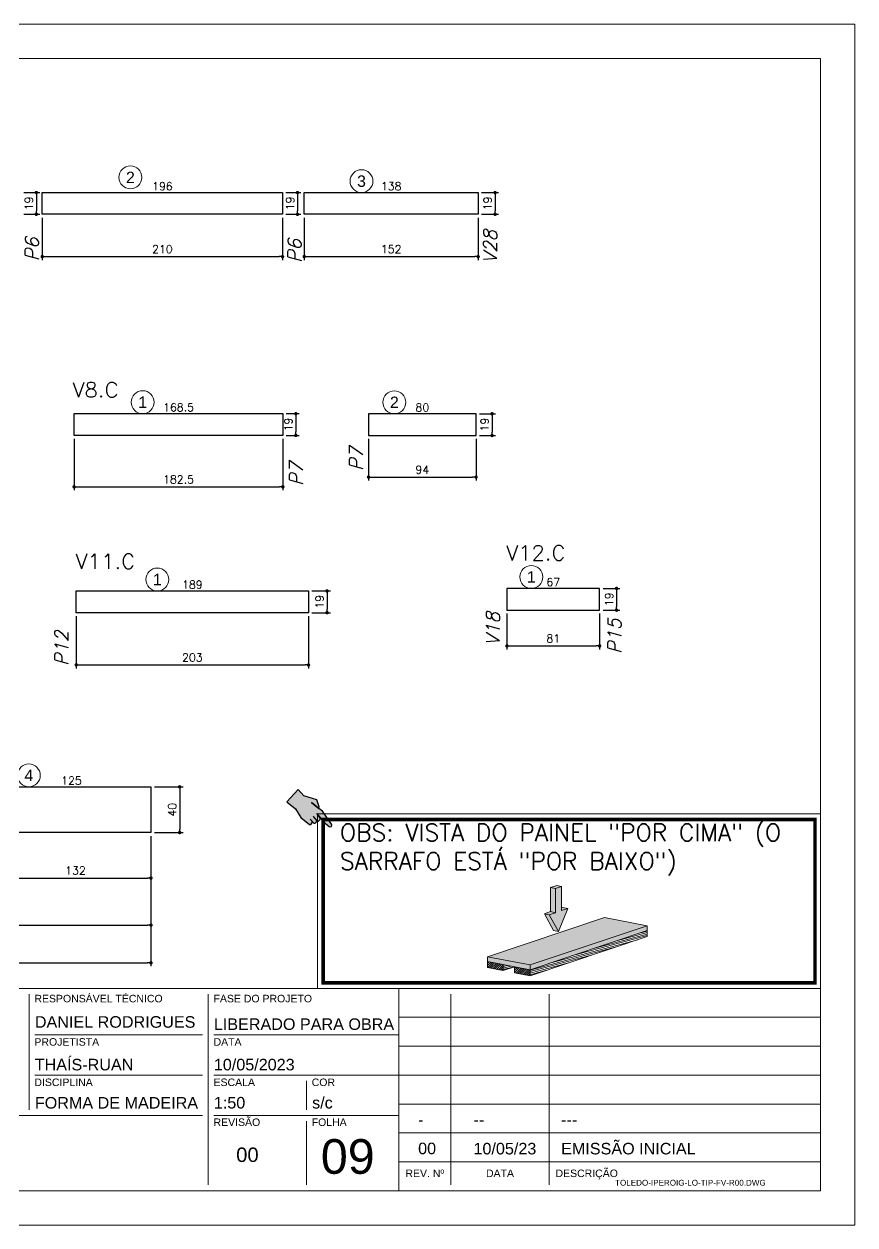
# Model space of a CAD drawing. Extents: x -20676 to 4767, y -817 to 13976.
# Drawn here: x -18333 to -17606, y 6382 to 7432 of the extents above; entities that cross this region are included whole.
import ezdxf
from ezdxf.enums import TextEntityAlignment as Align
from ezdxf.lldxf.tags import DXFTag

# ---------------------------------------------------------------- set-up
doc = ezdxf.new("R2010")
doc.units = 0
doc.header["$PDMODE"] = 2
doc.header["$PDSIZE"] = 10
doc.linetypes.add('CABLIN', pattern=[0.35, 0.25, -0.1])
doc.layers.get('0').update_dxf_attribs({"lineweight": 13})
doc.layers.get('Defpoints').update_dxf_attribs({"lineweight": 13})
for name, color, linetype, lineweight in [('contorno de painel', 7, 'Continuous', 13), ('cotas', 4, 'Continuous', 13), ('FOLHA MB', 7, 'Continuous', 13), ('HACHURACONCRETO', 7, 'Continuous', 13), ('Romaneio', 1, 'Continuous', 13), ('texto de viga', 7, 'Continuous', 13)]:
    doc.layers.add(name, color=color, linetype=linetype, lineweight=lineweight)
for name, color, linetype in [('Cota Sarrafo', 180, 'Continuous'), ('Painéis', 200, 'Continuous'), ('REGUA-80', 111, 'Continuous'), ('TEXTO_GERAL', 7, 'Continuous'), ('va165-sec', 5, 'DASHED')]:
    doc.layers.add(name, color=color, linetype=linetype)
doc.styles.add('ARIAL', font='arial.ttf', dxfattribs={"oblique": 15, "height": 25})
doc.styles.add('MB_C01', font='arial.ttf', dxfattribs={"height": 1.3})
doc.styles.add('MB_C02', font='arial.ttf', dxfattribs={"height": 2})
doc.styles.add('MB_C03', font='arial.ttf', dxfattribs={"height": 2.5})
doc.styles.add('MB_C04', font='arial.ttf', dxfattribs={"height": 6})
doc.styles.add('REGUA-120', font='ROMANS.shx', dxfattribs={"height": 15})
doc.styles.add('ROMANS', font='romans.shx')
tags = doc.linetypes.add('DASHED', pattern=[0.75, 0.5, -0.25]).pattern_tags.tags
tags[6:7] = [DXFTag(74, 4), DXFTag(75, 0), DXFTag(340, '0'), DXFTag(46, 1.0), DXFTag(50, 0.0), DXFTag(44, 0.0), DXFTag(45, 0.0)]
tags[4:5] = [DXFTag(74, 4), DXFTag(75, 0), DXFTag(340, '0'), DXFTag(46, 1.0), DXFTag(50, 0.0), DXFTag(44, 0.0), DXFTag(45, 0.0)]
doc.dimstyles.new('PAINEL', dxfattribs={"dimtxt": 7, "dimasz": 3, "dimexe": 3, "dimexo": 3, "dimgap": 3, "dimtad": 1, "dimdec": 1, "dimzin": 12, "dimdsep": 46, "dimtxsty": 'ROMANS', "dimblk": 'DOT', "dimcen": 0, "dimclrd": 4, "dimclre": 4, "dimclrt": 240, "dimadec": 1, "dimazin": 3, "dimtfac": 1, "dimtdec": 1, "dimtmove": 0, "dimatfit": 3, "dimfxl": 0, "dimtolj": 1, "dimtzin": 12, "dimarcsym": 0})
doc.dimstyles.new('projeto2', dxfattribs={"dimtxt": 7, "dimasz": 5, "dimexe": 1.25, "dimexo": 2.5, "dimgap": 2, "dimtad": 1, "dimdec": 1, "dimdsep": 46, "dimtxsty": 'ROMANS', "dimblk": 'OBLIQUE', "dimcen": 10, "dimdle": 1, "dimse1": 1, "dimse2": 1, "dimsd1": 1, "dimsd2": 1, "dimclrd": 256, "dimclre": 256, "dimclrt": 3, "dimadec": 0, "dimazin": 0, "dimtfac": 1, "dimtdec": 1, "dimtmove": 0, "dimatfit": 3, "dimldrblk": 'OBLIQUE', "dimfxl": 0, "dimlwd": -1, "dimlwe": -1, "dimarcsym": 0})

# ---------------------------------------------------------------- blocks, each defined once
blk = doc.blocks.new('A$Ceb89ac90')
at = {"color": 1}
for p, q in [((1086.3, 356.7), (70, 356.7)), ((763, 351.7), (763, 250.7)), ((919.6, 351.7), (919.6, 185)), ((1086.3, 356.7), (1086.3, 179.9)), ((1455, 356.7), (1086.3, 356.7)), ((1131.8, 185), (1131.8, 351.7)), ((1217.6, 351.7), (1217.6, 185)), ((1455, 331.5), (1086.3, 331.5)), ((914.6, 316.3), (768.1, 316.3)), ((1086.3, 316.3), (924.7, 316.3)), ((1455, 306.2), (1086.3, 306.2)), ((914.6, 281), (768.1, 281)), ((1086.3, 281), (924.7, 281)), ((1005.5, 275.9), (1005.5, 250.7)), ((1455, 281), (1086.3, 281)), ((1455, 255.7), (1086.3, 255.7)), ((914.6, 245.6), (440.7, 245.6)), ((1086.3, 245.6), (924.7, 245.6)), ((1005.5, 240.6), (1005.5, 185)), ((1455, 230.4), (1086.3, 230.4)), ((1455, 205.2), (1086.3, 205.2))]:
    blk.add_line(p, q, dxfattribs=at)
for points in [[(0, 1199.9), (0, 149.9), (1485, 149.9), (1485, 1199.9)], [(70, 1169.9), (70, 179.9), (1455, 179.9), (1455, 1169.9)]]:
    blk.add_lwpolyline(points, close=True, dxfattribs=at)
at = {"color": 6, "style": 'MB_C01'}
for s, height, p in [('RESPONSÁVEL TÉCNICO', 6.566, (767.7, 344.6)), ('FASE DO PROJETO', 6.566, (924.3, 344.6)), ('PROJETISTA', 6.57, (767.7, 306.7)), ('DATA', 6.57, (924.3, 306.7)), ('DISCIPLINA', 6.57, (767.7, 271.4)), ('ESCALA', 6.57, (924.3, 271.4)), ('COR', 6.57, (1010.1, 271.4)), ('REVISÃO', 6.57, (924.3, 236.5)), ('FOLHA', 6.57, (1010.1, 236.5))]:
    blk.add_text(s, height=height, dxfattribs=at).set_placement(p)
at = {"color": 5, "style": 'MB_C02'}
for s, p in [('DANIEL RODRIGUES', (768.1, 322.4)), ('FORMA DE MADEIRA', (768.1, 251.7))]:
    blk.add_text(s, height=10.102, dxfattribs=at).set_placement(p)
at = {"color": 6, "style": 'MB_C01'}
for s, p in [('DESCRIÇÃO', (1250.5, 195.1)), ('REV. Nº', (1109, 195.1)), ('DATA', (1174.7, 195.1))]:
    blk.add_text(s, height=6.57, dxfattribs=at).set_placement(p, align=Align.MIDDLE_CENTER)
at = {"insert": (1275.3, 189.4), "char_height": 5.051, "width": 210.818, "attachment_point": 1, "style": 'MB_C04'}
blk.add_mtext('TOLEDO-IPEROIG-LO-TIP-FV-R00.DWG', dxfattribs=at)
at = {"color": 5}
for tag, p, height, style in [('REV_05', (1103.1, 338.1), 10.1, 'MB_C02'), ('DATA_REV_05', (1151.5, 337.9), 10.1, 'MB_C02'), ('INFO_REV_05', (1228.1, 337.9), 10.1, 'MB_C02'), ('CLIENTE', (449.7, 328.8), 12.6, 'MB_C03'), ('FASE', (924.6, 320.5), 10.1, 'MB_C02'), ('REV_04', (1103.1, 312.8), 10.1, 'MB_C02'), ('DATA_REV_04', (1151.5, 312.7), 10.1, 'MB_C02'), ('INFO_REV_04', (1228.1, 312.7), 10.1, 'MB_C02'), ('PROJETISTA', (768, 285.1), 10.1, 'MB_C02'), ('DATA', (924.6, 285.1), 10.1, 'MB_C02'), ('REV_03', (1103.1, 287.6), 10.1, 'MB_C02'), ('DATA_REV_03', (1151.5, 287.4), 10.1, 'MB_C02'), ('INFO_REV_03', (1228.1, 287.4), 10.1, 'MB_C02'), ('OBRA', (449.7, 273.3), 12.6, 'MB_C03'), ('REV_02', (1103.1, 262.3), 10.1, 'MB_C02'), ('DATA_REV_02', (1151.5, 262.1), 10.1, 'MB_C02'), ('INFO_REV_02', (1228.1, 262.1), 10.1, 'MB_C02'), ('ESC', (924.6, 251.8), 10.1, 'MB_C02'), ('COR', (1010.5, 251.8), 10.1, 'MB_C02'), ('REV_01', (1103.1, 237.1), 10.1, 'MB_C02'), ('DATA_REV_01', (1151.5, 236.9), 10.1, 'MB_C02'), ('INFO_REV_01', (1228.1, 236.9), 10.1, 'MB_C02'), ('PAVIMENTO', (449.7, 215.3), 12.6, 'MB_C03'), ('FL', (1018.1, 194.7), 30.3, 'MB_C04'), ('REV_00', (1103.1, 211.8), 10.1, 'MB_C02'), ('DATA_REV_00', (1151.5, 211.6), 10.1, 'MB_C02'), ('EMISSÃO_INICIAL', (1228.1, 211.6), 10.1, 'MB_C02'), ('REV', (944.1, 205), 12.6, 'MB_C03')]:
    blk.add_attdef(tag, p, '', height=height, dxfattribs=dict(at, style=style))
at = {"color": 6, "style": 'MB_C02'}
for tag, p in [('ENDEREÇO_CLIENTE', (449.7, 307.8)), ('ENDEREÇO_OBRA', (449.7, 252.7)), ('TIPO_DE_PROJETO', (449.7, 192.3))]:
    blk.add_attdef(tag, p, '', height=10.1, dxfattribs=at)
blk = doc.blocks.new('INDICADOR')
at = {"layer": 'va165-sec', "ltscale": 100}
blk.add_hatch(color=61, dxfattribs=at).paths.add_polyline_path([(-59.7, -24.5), (-37.5, -24.3), (-35.4, -22.8), (-34.7, -18.5), (-36.9, -15.9), (-32.1, -16.5), (-29.9, -15.1), (-29.3, -11.2), (-31.5, -8.9), (-29.5, -9.3), (-27.5, -7.7), (-26.6, -3.4), (-28.9, -0.4), (-18.5, -2.8), (-3.7, -3.1), (-0.7, -1.9), (0, 0), (-1.3, 2.8), (-2.9, 3.5), (-33.7, 13.2), (-42.6, 13.1), (-44, 16), (-56.7, 23.9), (-82.1, 13.8), (-99.5, 16.7), (-102.1, -17), (-79.1, -17.5)])
at = {"layer": 'REGUA-80', "color": 1}
blk.add_lwpolyline([(-102.1, -17), (-79.1, -17.5), (-59.7, -24.5), (-37.5, -24.3), (-35.4, -22.8), (-34.7, -18.5), (-36.9, -15.9), (-43.1, -15.1), (-32.1, -16.5), (-29.9, -15.1), (-29.3, -11.2), (-31.5, -8.9), (-41.5, -7), (-29.5, -9.3), (-27.5, -7.7), (-26.6, -3.4), (-28.9, -0.4), (-39.8, 2.2), (-18.5, -2.8), (-3.7, -3.1), (-0.7, -1.9), (0, 0), (-1.3, 2.8), (-2.9, 3.5), (-33.7, 13.2), (-42.6, 13.1), (-61.9, 12.9), (-42.6, 13.1), (-44, 16), (-56.7, 23.9), (-82.1, 13.8), (-99.5, 16.7), (-102.1, -17)], dxfattribs=at)
blk = doc.blocks.new('DEDADA')
at = {"linetype": 'Continuous', "ltscale": 100, "xscale": 0.5000000000004939, "yscale": 0.5000000000004939, "zscale": 0.5000000000004939, "rotation": 321.5463332659798}
blk.add_blockref('INDICADOR', (63.1, 17), dxfattribs=at)
blk = doc.blocks.new('FDSFSDFSDF')
at = {"layer": 'HACHURACONCRETO'}
h = blk.add_hatch(color=1, dxfattribs=at)
h.dxf.hatch_style = 1
h.paths.add_polyline_path([(-20956.4, 7327.5), (-20960.7, 7328.3), (-20960.7, 7307.2), (-20956.4, 7306.3)], flags=17)
h.paths.add_polyline_path([(-20951, 7329.3), (-20956.4, 7327.5), (-20956.4, 7306.3), (-20961.8, 7304.5), (-20953.7, 7289.8), (-20945.6, 7310), (-20951, 7308.2)])
h.paths.add_polyline_path([(-20961.8, 7304.5), (-20966.1, 7305.3), (-20958, 7290.7), (-20953.7, 7289.8)])
h.paths.add_polyline_path([(-20956.4, 7306.3), (-20960.7, 7307.2), (-20966.1, 7305.3), (-20961.8, 7304.5)])
h.paths.add_polyline_path([(-20945.6, 7310), (-20949.9, 7310.8), (-20951, 7310.4), (-20951, 7308.2)], flags=17)
h.paths.add_polyline_path([(-20951, 7329.3), (-20955.3, 7330.1), (-20960.7, 7328.3), (-20956.4, 7327.5)])
h = blk.add_hatch(color=253, dxfattribs=at)
h.dxf.hatch_style = 1
h.paths.add_polyline_path([(-20876.3, 7294.9), (-20913.5, 7302), (-21015.7, 7267.8), (-20978.5, 7260.6)])
h.paths.add_polyline_path([(-21015.7, 7267.8), (-21015.7, 7263.5), (-20978.5, 7256.4), (-20978.5, 7260.6)])
h.paths.add_polyline_path([(-20876.3, 7290.6), (-20876.3, 7294.9), (-20978.5, 7260.6), (-20978.5, 7256.4)])
h = blk.add_hatch(dxfattribs=at)
h.set_pattern_fill('ANSI31', color=252, scale=0.409149, angle=150)
h.set_pattern_definition([(195, (7609.989, -2957.4306), (0.336218163, -1.254783266), [])])
h.paths.add_polyline_path([(-20992.2, 7258.9), (-20992.2, 7259), (-21002, 7260.9), (-21002, 7255.6)])
h.paths.add_polyline_path([(-20876.3, 7285.4), (-20876.3, 7290.6), (-20978.5, 7256.4), (-20978.5, 7251.1)])
h = blk.add_hatch(dxfattribs=at)
h.set_pattern_fill('ANSI31', color=252, scale=0.409149)
h.set_pattern_definition([(45, (7609.989, -2957.4306), (-0.918565103, 0.918565103), [])])
h.paths.add_polyline_path([(-21002, 7260.9), (-21015.7, 7263.5), (-21015.7, 7258.3), (-21002, 7255.6)])
h.paths.add_polyline_path([(-20978.5, 7256.4), (-20992.2, 7259), (-20992.2, 7253.8), (-20978.5, 7251.1)])
at = {"color": 0, "linetype": 'Continuous', "lineweight": 0, "extrusion": (5.55112e-17, 0.967349, 0.253449)}
for p, q in [((-20960.7, 7328.3), (-20955.3, 7330.1)), ((-20951, 7329.3), (-20956.4, 7327.5)), ((-20951, 7329.3), (-20955.3, 7330.1)), ((-20951, 7308.2), (-20951, 7329.3)), ((-20956.4, 7327.5), (-20960.7, 7328.3)), ((-20960.7, 7307.2), (-20960.7, 7328.3)), ((-20956.4, 7327.5), (-20956.4, 7306.3)), ((-20953.7, 7289.8), (-20945.6, 7310)), ((-20951, 7310.4), (-20949.9, 7310.8)), ((-20945.6, 7310), (-20951, 7308.2)), ((-20945.6, 7310), (-20949.9, 7310.8)), ((-20913.5, 7302), (-21015.7, 7267.8)), ((-20966.1, 7305.3), (-20960.7, 7307.2)), ((-20961.8, 7304.5), (-20966.1, 7305.3)), ((-20958, 7290.7), (-20966.1, 7305.3)), ((-20956.4, 7306.3), (-20961.8, 7304.5)), ((-20961.8, 7304.5), (-20953.7, 7289.8)), ((-20956.4, 7306.3), (-20960.7, 7307.2)), ((-20876.3, 7294.9), (-20913.5, 7302)), ((-20978.5, 7260.6), (-20876.3, 7294.9)), ((-20876.3, 7290.6), (-20978.5, 7256.4)), ((-20876.3, 7290.6), (-20978.5, 7256.4)), ((-20953.7, 7289.8), (-20958, 7290.7)), ((-20876.3, 7290.6), (-20876.3, 7294.9)), ((-20876.3, 7290.6), (-20876.3, 7285.4)), ((-20876.3, 7285.4), (-20978.5, 7251.1)), ((-21015.7, 7267.8), (-20978.5, 7260.6)), ((-21015.7, 7263.5), (-21015.7, 7267.8)), ((-21015.7, 7263.5), (-21015.7, 7258.3)), ((-21015.7, 7263.5), (-21002, 7260.9)), ((-20978.5, 7256.4), (-21015.7, 7263.5)), ((-21002, 7255.6), (-21015.7, 7258.3)), ((-21002, 7260.9), (-21002, 7255.6)), ((-20992.2, 7258.9), (-21002, 7255.6)), ((-20978.5, 7256.4), (-20992.2, 7259)), ((-20992.2, 7259), (-20992.2, 7253.8)), ((-20978.5, 7256.4), (-20978.5, 7260.6)), ((-20978.5, 7256.4), (-20978.5, 7251.1)), ((-20978.5, 7251.1), (-20992.2, 7253.8))]:
    blk.add_line(p, q, dxfattribs=at)
blk.add_lwpolyline([(-21164.5, 7392.8), (-20724.6, 7392.8), (-20724.6, 7240), (-21164.5, 7240)], close=True)
at = {"const_width": 3}
blk.add_lwpolyline([(-21159.5, 7387.8), (-20729.6, 7387.8), (-20729.6, 7245), (-21159.5, 7245)], close=True, dxfattribs=at)
at = {"lineweight": 5, "xscale": 0.8622490710097133, "yscale": 0.8622490710097133, "zscale": 0.2874163570032379}
blk.add_blockref('DEDADA', (-21206.7, 7367), dxfattribs=at)
at = {"layer": 'contorno de painel', "linetype": 'CABLIN', "insert": (-21144.8, 7383.9), "char_height": 15, "attachment_point": 1, "style": 'ROMANS'}
blk.add_mtext_dynamic_manual_height_columns('OBS: VISTA DO PAINEL "POR CIMA" (O SARRAFO ESTÁ "POR BAIXO")', width=429.807, gutter_width=45, heights=[0], dxfattribs=at)
blk = doc.blocks.new('_Dot')
at = {"color": 0, "linetype": 'ByBlock', "lineweight": -2}
blk.add_line((-0.5, 0), (-1, 0), dxfattribs=at)
at = {"color": 0, "linetype": 'ByBlock', "const_width": 0.5}
blk.add_lwpolyline([(-0.25, 0, 1), (0.25, 0, 1)], format="xyb", close=True, dxfattribs=at)
blk = doc.blocks.new('*D1358')
at = {"layer": 'cotas', "color": 4, "lineweight": -2, "transparency": 16777216}
for p, q in [((-18316.8, 7262.9), (-18316.8, 7225.9)), ((-18106.8, 7262.9), (-18106.8, 7225.9)), ((-18313.8, 7228.9), (-18109.8, 7228.9))]:
    blk.add_line(p, q, dxfattribs=at)
at = {"layer": 'Defpoints', "color": 0, "transparency": 16777216}
for p in [(-18316.8, 7265.9), (-18106.8, 7265.9), (-18106.8, 7228.9)]:
    blk.add_point(p, dxfattribs=at)
at = {"layer": 'cotas', "color": 4, "lineweight": -2, "transparency": 16777216, "xscale": 3, "yscale": 3, "zscale": 3, "rotation": 180}
blk.add_blockref('_Dot', (-18316.8, 7228.9), dxfattribs=at)
at = {"layer": 'cotas', "color": 4, "lineweight": -2, "transparency": 16777216, "xscale": 3, "yscale": 3, "zscale": 3}
blk.add_blockref('_Dot', (-18106.8, 7228.9), dxfattribs=at)
at = {"layer": 'cotas', "color": 240, "transparency": 16777216, "insert": (-18211.8, 7235.4), "char_height": 7, "attachment_point": 5, "style": 'ROMANS'}
blk.add_mtext('\\A1;210', dxfattribs=at)
blk = doc.blocks.new('*D1359')
at = {"layer": 'cotas', "color": 4, "lineweight": -2, "transparency": 16777216}
for p, q in [((-18087.8, 7262.9), (-18087.8, 7225.9)), ((-17935.8, 7262.9), (-17935.8, 7225.9)), ((-18084.8, 7228.9), (-17938.8, 7228.9))]:
    blk.add_line(p, q, dxfattribs=at)
at = {"layer": 'Defpoints', "color": 0, "transparency": 16777216}
for p in [(-18087.8, 7265.9), (-17935.8, 7265.9), (-17935.8, 7228.9)]:
    blk.add_point(p, dxfattribs=at)
at = {"layer": 'cotas', "color": 4, "lineweight": -2, "transparency": 16777216, "xscale": 3, "yscale": 3, "zscale": 3, "rotation": 180}
blk.add_blockref('_Dot', (-18087.8, 7228.9), dxfattribs=at)
at = {"layer": 'cotas', "color": 4, "lineweight": -2, "transparency": 16777216, "xscale": 3, "yscale": 3, "zscale": 3}
blk.add_blockref('_Dot', (-17935.8, 7228.9), dxfattribs=at)
at = {"layer": 'cotas', "color": 240, "transparency": 16777216, "insert": (-18011.8, 7235.4), "char_height": 7, "attachment_point": 5, "style": 'ROMANS'}
blk.add_mtext('\\A1;152', dxfattribs=at)
blk = doc.blocks.new('*D1360')
at = {"layer": 'cotas', "color": 4, "lineweight": -2, "transparency": 16777216}
for p, q in [((-17932.8, 7284.9), (-17918, 7284.9)), ((-17921, 7281.9), (-17921, 7268.9)), ((-17932.8, 7265.9), (-17918, 7265.9))]:
    blk.add_line(p, q, dxfattribs=at)
at = {"layer": 'Defpoints', "color": 0, "transparency": 16777216}
for p in [(-17935.8, 7284.9), (-17935.8, 7265.9), (-17921, 7265.9)]:
    blk.add_point(p, dxfattribs=at)
at = {"layer": 'cotas', "color": 4, "lineweight": -2, "transparency": 16777216, "xscale": 3, "yscale": 3, "zscale": 3}
for p, rotation in [((-17921, 7284.9), 90), ((-17921, 7265.9), 270)]:
    blk.add_blockref('_Dot', p, dxfattribs=dict(at, rotation=rotation))
at = {"layer": 'cotas', "color": 240, "transparency": 16777216, "insert": (-17927.5, 7275.4), "char_height": 7, "attachment_point": 5, "rotation": 90, "style": 'ROMANS'}
blk.add_mtext('\\A1;19', dxfattribs=at)
blk = doc.blocks.new('*D1361')
at = {"layer": 'cotas', "color": 4, "lineweight": -2, "transparency": 16777216}
for p, q in [((-18103.8, 7284.9), (-18090.7, 7284.9)), ((-18093.7, 7281.9), (-18093.7, 7268.9)), ((-18103.8, 7265.9), (-18090.7, 7265.9))]:
    blk.add_line(p, q, dxfattribs=at)
at = {"layer": 'Defpoints', "color": 0, "transparency": 16777216}
for p in [(-18106.8, 7284.9), (-18106.8, 7265.9), (-18093.7, 7265.9)]:
    blk.add_point(p, dxfattribs=at)
at = {"layer": 'cotas', "color": 4, "lineweight": -2, "transparency": 16777216, "xscale": 3, "yscale": 3, "zscale": 3}
for p, rotation in [((-18093.7, 7284.9), 90), ((-18093.7, 7265.9), 270)]:
    blk.add_blockref('_Dot', p, dxfattribs=dict(at, rotation=rotation))
at = {"layer": 'cotas', "color": 240, "transparency": 16777216, "insert": (-18100.2, 7275.4), "char_height": 7, "attachment_point": 5, "rotation": 90, "style": 'ROMANS'}
blk.add_mtext('\\A1;19', dxfattribs=at)
blk = doc.blocks.new('*D1362')
at = {"layer": 'cotas', "color": 4, "lineweight": -2, "transparency": 16777216}
for p, q in [((-18332.8, 7284.9), (-18319, 7284.9)), ((-18322, 7281.9), (-18322, 7268.9)), ((-18332.8, 7265.9), (-18319, 7265.9))]:
    blk.add_line(p, q, dxfattribs=at)
at = {"layer": 'Defpoints', "color": 0, "transparency": 16777216}
for p in [(-18335.8, 7284.9), (-18335.8, 7265.9), (-18322, 7265.9)]:
    blk.add_point(p, dxfattribs=at)
at = {"layer": 'cotas', "color": 4, "lineweight": -2, "transparency": 16777216, "xscale": 3, "yscale": 3, "zscale": 3}
for p, rotation in [((-18322, 7284.9), 90), ((-18322, 7265.9), 270)]:
    blk.add_blockref('_Dot', p, dxfattribs=dict(at, rotation=rotation))
at = {"layer": 'cotas', "color": 240, "transparency": 16777216, "insert": (-18328.5, 7275.4), "char_height": 7, "attachment_point": 5, "rotation": 90, "style": 'ROMANS'}
blk.add_mtext('\\A1;19', dxfattribs=at)
blk = doc.blocks.new('*D1364')
at = {"layer": 'Defpoints', "color": 0, "transparency": 16777216}
for p in [(-18309.8, 7284.9), (-18113.8, 7284.9), (-18113.8, 7284.9)]:
    blk.add_point(p, dxfattribs=at)
at = {"layer": 'Cota Sarrafo', "color": 3, "transparency": 16777216, "insert": (-18211.8, 7290.4), "char_height": 7, "attachment_point": 5, "style": 'ROMANS'}
blk.add_mtext('196', dxfattribs=at)
blk = doc.blocks.new('_OBLIQUE')
at = {"color": 0, "linetype": 'ByBlock', "lineweight": -2}
for p, q in [((0, 0), (-1, 0)), ((-0.5, -0.5), (0.5, 0.5))]:
    blk.add_line(p, q, dxfattribs=at)
blk = doc.blocks.new('*D1365')
at = {"layer": 'Defpoints', "color": 0, "transparency": 16777216}
for p in [(-18080.8, 7284.9), (-17942.8, 7284.9), (-17942.8, 7284.9)]:
    blk.add_point(p, dxfattribs=at)
at = {"layer": 'Cota Sarrafo', "color": 3, "transparency": 16777216, "insert": (-18011.8, 7290.4), "char_height": 7, "attachment_point": 5, "style": 'ROMANS'}
blk.add_mtext('138', dxfattribs=at)
blk = doc.blocks.new('*D1372')
at = {"layer": 'cotas', "color": 4, "lineweight": -2, "transparency": 16777216}
for p, q in [((-18289, 7069.6), (-18289, 7024.6)), ((-18106.5, 7069.6), (-18106.5, 7024.6)), ((-18286, 7027.6), (-18109.5, 7027.6))]:
    blk.add_line(p, q, dxfattribs=at)
at = {"layer": 'Defpoints', "color": 0, "transparency": 16777216}
for p in [(-18289, 7072.6), (-18106.5, 7072.6), (-18106.5, 7027.6)]:
    blk.add_point(p, dxfattribs=at)
at = {"layer": 'cotas', "color": 4, "lineweight": -2, "transparency": 16777216, "xscale": 3, "yscale": 3, "zscale": 3, "rotation": 180}
blk.add_blockref('_Dot', (-18289, 7027.6), dxfattribs=at)
at = {"layer": 'cotas', "color": 4, "lineweight": -2, "transparency": 16777216, "xscale": 3, "yscale": 3, "zscale": 3}
blk.add_blockref('_Dot', (-18106.5, 7027.6), dxfattribs=at)
at = {"layer": 'cotas', "color": 240, "transparency": 16777216, "insert": (-18197.7, 7034.1), "char_height": 7, "attachment_point": 5, "style": 'ROMANS'}
blk.add_mtext('\\A1;182.5', dxfattribs=at)
blk = doc.blocks.new('*D1373')
at = {"layer": 'cotas', "color": 4, "lineweight": -2, "transparency": 16777216}
for p, q in [((-18103.5, 7091.6), (-18092.2, 7091.6)), ((-18095.2, 7088.6), (-18095.2, 7075.6)), ((-18103.5, 7072.6), (-18092.2, 7072.6))]:
    blk.add_line(p, q, dxfattribs=at)
at = {"layer": 'Defpoints', "color": 0, "transparency": 16777216}
for p in [(-18106.5, 7091.6), (-18106.5, 7072.6), (-18095.2, 7072.6)]:
    blk.add_point(p, dxfattribs=at)
at = {"layer": 'cotas', "color": 4, "lineweight": -2, "transparency": 16777216, "xscale": 3, "yscale": 3, "zscale": 3}
for p, rotation in [((-18095.2, 7091.6), 90), ((-18095.2, 7072.6), 270)]:
    blk.add_blockref('_Dot', p, dxfattribs=dict(at, rotation=rotation))
at = {"layer": 'cotas', "color": 240, "transparency": 16777216, "insert": (-18101.7, 7082.1), "char_height": 7, "attachment_point": 5, "rotation": 90, "style": 'ROMANS'}
blk.add_mtext('\\A1;19', dxfattribs=at)
blk = doc.blocks.new('*D1374')
at = {"layer": 'Defpoints', "color": 0, "transparency": 16777216}
for p in [(-18282, 7091.6), (-18113.5, 7091.6), (-18113.5, 7091.6)]:
    blk.add_point(p, dxfattribs=at)
at = {"layer": 'Cota Sarrafo', "color": 3, "transparency": 16777216, "insert": (-18197.7, 7097.1), "char_height": 7, "attachment_point": 5, "style": 'ROMANS'}
blk.add_mtext('168.5', dxfattribs=at)
blk = doc.blocks.new('*D1384')
at = {"layer": 'cotas', "color": 4, "lineweight": -2, "transparency": 16777216}
for p, q in [((-18287.1, 6914.6), (-18287.1, 6868.9)), ((-18084.1, 6914.6), (-18084.1, 6868.9)), ((-18284.1, 6871.9), (-18087.1, 6871.9))]:
    blk.add_line(p, q, dxfattribs=at)
at = {"layer": 'Defpoints', "color": 0, "transparency": 16777216}
for p in [(-18287.1, 6917.6), (-18084.1, 6917.6), (-18084.1, 6871.9)]:
    blk.add_point(p, dxfattribs=at)
at = {"layer": 'cotas', "color": 4, "lineweight": -2, "transparency": 16777216, "xscale": 3, "yscale": 3, "zscale": 3, "rotation": 180}
blk.add_blockref('_Dot', (-18287.1, 6871.9), dxfattribs=at)
at = {"layer": 'cotas', "color": 4, "lineweight": -2, "transparency": 16777216, "xscale": 3, "yscale": 3, "zscale": 3}
blk.add_blockref('_Dot', (-18084.1, 6871.9), dxfattribs=at)
at = {"layer": 'cotas', "color": 240, "transparency": 16777216, "insert": (-18185.6, 6878.4), "char_height": 7, "attachment_point": 5, "style": 'ROMANS'}
blk.add_mtext('\\A1;203', dxfattribs=at)
blk = doc.blocks.new('*D1385')
at = {"layer": 'cotas', "color": 4, "lineweight": -2, "transparency": 16777216}
for p, q in [((-18081.1, 6936.6), (-18064.9, 6936.6)), ((-18067.9, 6933.6), (-18067.9, 6920.6)), ((-18081.1, 6917.6), (-18064.9, 6917.6))]:
    blk.add_line(p, q, dxfattribs=at)
at = {"layer": 'Defpoints', "color": 0, "transparency": 16777216}
for p in [(-18084.1, 6936.6), (-18084.1, 6917.6), (-18067.9, 6917.6)]:
    blk.add_point(p, dxfattribs=at)
at = {"layer": 'cotas', "color": 4, "lineweight": -2, "transparency": 16777216, "xscale": 3, "yscale": 3, "zscale": 3}
for p, rotation in [((-18067.9, 6936.6), 90), ((-18067.9, 6917.6), 270)]:
    blk.add_blockref('_Dot', p, dxfattribs=dict(at, rotation=rotation))
at = {"layer": 'cotas', "color": 240, "transparency": 16777216, "insert": (-18074.4, 6927.1), "char_height": 7, "attachment_point": 5, "rotation": 90, "style": 'ROMANS'}
blk.add_mtext('\\A1;19', dxfattribs=at)
blk = doc.blocks.new('*D1386')
at = {"layer": 'Defpoints', "color": 0, "transparency": 16777216}
for p in [(-18280.1, 6936.6), (-18091.1, 6936.6), (-18091.1, 6936.6)]:
    blk.add_point(p, dxfattribs=at)
at = {"layer": 'Cota Sarrafo', "color": 3, "transparency": 16777216, "insert": (-18185.6, 6942.1), "char_height": 7, "attachment_point": 5, "style": 'ROMANS'}
blk.add_mtext('189', dxfattribs=at)
blk = doc.blocks.new('*D1387')
at = {"layer": 'cotas', "color": 4, "lineweight": -2, "transparency": 16777216}
for p, q in [((-17910.6, 6916.8), (-17910.6, 6885.5)), ((-17829.6, 6916.8), (-17829.6, 6885.5)), ((-17907.6, 6888.5), (-17832.6, 6888.5))]:
    blk.add_line(p, q, dxfattribs=at)
at = {"layer": 'Defpoints', "color": 0, "transparency": 16777216}
for p in [(-17910.6, 6919.8), (-17829.6, 6919.8), (-17829.6, 6888.5)]:
    blk.add_point(p, dxfattribs=at)
at = {"layer": 'cotas', "color": 4, "lineweight": -2, "transparency": 16777216, "xscale": 3, "yscale": 3, "zscale": 3, "rotation": 180}
blk.add_blockref('_Dot', (-17910.6, 6888.5), dxfattribs=at)
at = {"layer": 'cotas', "color": 4, "lineweight": -2, "transparency": 16777216, "xscale": 3, "yscale": 3, "zscale": 3}
blk.add_blockref('_Dot', (-17829.6, 6888.5), dxfattribs=at)
at = {"layer": 'cotas', "color": 240, "transparency": 16777216, "insert": (-17870.1, 6895), "char_height": 7, "attachment_point": 5, "style": 'ROMANS'}
blk.add_mtext('\\A1;81', dxfattribs=at)
blk = doc.blocks.new('*D1388')
at = {"layer": 'cotas', "color": 4, "lineweight": -2, "transparency": 16777216}
for p, q in [((-17826.6, 6938.8), (-17811.8, 6938.8)), ((-17814.8, 6935.8), (-17814.8, 6922.8)), ((-17826.6, 6919.8), (-17811.8, 6919.8))]:
    blk.add_line(p, q, dxfattribs=at)
at = {"layer": 'Defpoints', "color": 0, "transparency": 16777216}
for p in [(-17829.6, 6938.8), (-17829.6, 6919.8), (-17814.8, 6919.8)]:
    blk.add_point(p, dxfattribs=at)
at = {"layer": 'cotas', "color": 4, "lineweight": -2, "transparency": 16777216, "xscale": 3, "yscale": 3, "zscale": 3}
for p, rotation in [((-17814.8, 6938.8), 90), ((-17814.8, 6919.8), 270)]:
    blk.add_blockref('_Dot', p, dxfattribs=dict(at, rotation=rotation))
at = {"layer": 'cotas', "color": 240, "transparency": 16777216, "insert": (-17821.3, 6929.3), "char_height": 7, "attachment_point": 5, "rotation": 90, "style": 'ROMANS'}
blk.add_mtext('\\A1;19', dxfattribs=at)
blk = doc.blocks.new('*D1389')
at = {"layer": 'Defpoints', "color": 0, "transparency": 16777216}
for p in [(-17903.6, 6938.8), (-17836.6, 6938.8), (-17836.6, 6938.8)]:
    blk.add_point(p, dxfattribs=at)
at = {"layer": 'Cota Sarrafo', "color": 3, "transparency": 16777216, "insert": (-17870.1, 6944.3), "char_height": 7, "attachment_point": 5, "style": 'ROMANS'}
blk.add_mtext('67', dxfattribs=at)
blk = doc.blocks.new('*D1390')
at = {"layer": 'Defpoints', "color": 0, "transparency": 16777216}
for p in [(-18963.8, 6725.3), (-18221.8, 6725.3), (-18221.8, 6611.4)]:
    blk.add_point(p, dxfattribs=at)
at = {"layer": 'Painéis', "color": 4, "lineweight": -2, "transparency": 16777216}
for p, q in [((-18963.8, 6722.3), (-18963.8, 6608.4)), ((-18221.8, 6722.3), (-18221.8, 6608.4)), ((-18960.8, 6611.4), (-18224.8, 6611.4))]:
    blk.add_line(p, q, dxfattribs=at)
at = {"layer": 'Painéis', "color": 4, "lineweight": -2, "transparency": 16777216, "xscale": 3, "yscale": 3, "zscale": 3, "rotation": 180}
blk.add_blockref('_Dot', (-18963.8, 6611.4), dxfattribs=at)
at = {"layer": 'Painéis', "color": 4, "lineweight": -2, "transparency": 16777216, "xscale": 3, "yscale": 3, "zscale": 3}
blk.add_blockref('_Dot', (-18221.8, 6611.4), dxfattribs=at)
at = {"layer": 'Painéis', "color": 240, "transparency": 16777216, "insert": (-18592.8, 6617.9), "char_height": 7, "attachment_point": 5, "style": 'ROMANS'}
blk.add_mtext('\\A1;742', dxfattribs=at)
blk = doc.blocks.new('*D1391')
at = {"layer": 'Defpoints', "color": 0, "transparency": 16777216}
for p in [(-18221.8, 6765.3), (-18221.8, 6725.3), (-18196.7, 6725.3)]:
    blk.add_point(p, dxfattribs=at)
at = {"layer": 'Painéis', "color": 4, "lineweight": -2, "transparency": 16777216}
for p, q in [((-18218.8, 6765.3), (-18193.7, 6765.3)), ((-18196.7, 6762.3), (-18196.7, 6728.3)), ((-18218.8, 6725.3), (-18193.7, 6725.3))]:
    blk.add_line(p, q, dxfattribs=at)
at = {"layer": 'Painéis', "color": 4, "lineweight": -2, "transparency": 16777216, "xscale": 3, "yscale": 3, "zscale": 3}
for p, rotation in [((-18196.7, 6765.3), 90), ((-18196.7, 6725.3), 270)]:
    blk.add_blockref('_Dot', p, dxfattribs=dict(at, rotation=rotation))
at = {"layer": 'Painéis', "color": 240, "transparency": 16777216, "insert": (-18203.2, 6745.3), "char_height": 7, "attachment_point": 5, "rotation": 90, "style": 'ROMANS'}
blk.add_mtext('\\A1;40', dxfattribs=at)
blk = doc.blocks.new('*D1395')
at = {"layer": 'Defpoints', "color": 0, "transparency": 16777216}
for p in [(-18353.8, 6725.3), (-18221.8, 6725.3), (-18221.8, 6685.6)]:
    blk.add_point(p, dxfattribs=at)
at = {"layer": 'Painéis', "color": 4, "lineweight": -2, "transparency": 16777216}
for p, q in [((-18353.8, 6722.3), (-18353.8, 6682.6)), ((-18221.8, 6722.3), (-18221.8, 6682.6)), ((-18350.8, 6685.6), (-18224.8, 6685.6))]:
    blk.add_line(p, q, dxfattribs=at)
at = {"layer": 'Painéis', "color": 4, "lineweight": -2, "transparency": 16777216, "xscale": 3, "yscale": 3, "zscale": 3, "rotation": 180}
blk.add_blockref('_Dot', (-18353.8, 6685.6), dxfattribs=at)
at = {"layer": 'Painéis', "color": 4, "lineweight": -2, "transparency": 16777216, "xscale": 3, "yscale": 3, "zscale": 3}
blk.add_blockref('_Dot', (-18221.8, 6685.6), dxfattribs=at)
at = {"layer": 'Painéis', "color": 240, "transparency": 16777216, "insert": (-18287.8, 6692.1), "char_height": 7, "attachment_point": 5, "style": 'ROMANS'}
blk.add_mtext('\\A1;132', dxfattribs=at)
blk = doc.blocks.new('*D1397')
at = {"layer": 'Defpoints', "color": 0, "transparency": 16777216}
for p in [(-18597.8, 6725.3), (-18221.8, 6725.3), (-18221.8, 6644.4)]:
    blk.add_point(p, dxfattribs=at)
at = {"layer": 'Painéis', "color": 4, "lineweight": -2, "transparency": 16777216}
for p, q in [((-18597.8, 6722.3), (-18597.8, 6641.4)), ((-18221.8, 6722.3), (-18221.8, 6641.4)), ((-18594.8, 6644.4), (-18224.8, 6644.4))]:
    blk.add_line(p, q, dxfattribs=at)
at = {"layer": 'Painéis', "color": 4, "lineweight": -2, "transparency": 16777216, "xscale": 3, "yscale": 3, "zscale": 3, "rotation": 180}
blk.add_blockref('_Dot', (-18597.8, 6644.4), dxfattribs=at)
at = {"layer": 'Painéis', "color": 4, "lineweight": -2, "transparency": 16777216, "xscale": 3, "yscale": 3, "zscale": 3}
blk.add_blockref('_Dot', (-18221.8, 6644.4), dxfattribs=at)
at = {"layer": 'Painéis', "color": 240, "transparency": 16777216, "insert": (-18409.8, 6650.9), "char_height": 7, "attachment_point": 5, "style": 'ROMANS'}
blk.add_mtext('\\A1;376', dxfattribs=at)
blk = doc.blocks.new('*D1400')
at = {"layer": 'Defpoints', "color": 0, "transparency": 16777216}
for p in [(-18353.8, 6765.3), (-18228.8, 6765.3), (-18228.8, 6765.3)]:
    blk.add_point(p, dxfattribs=at)
at = {"layer": 'Cota Sarrafo', "color": 3, "transparency": 16777216, "insert": (-18291.3, 6770.8), "char_height": 7, "attachment_point": 5, "style": 'ROMANS'}
blk.add_mtext('125', dxfattribs=at)
blk = doc.blocks.new('*D1469')
at = {"layer": 'Defpoints', "color": 0, "transparency": 16777216}
for p in [(-18031.6, 7072.5), (-17937.6, 7072.5), (-17937.6, 7036.1)]:
    blk.add_point(p, dxfattribs=at)
at = {"layer": 'Painéis', "color": 4, "lineweight": -2, "transparency": 16777216}
for p, q in [((-18031.6, 7069.5), (-18031.6, 7033.1)), ((-17937.6, 7069.5), (-17937.6, 7033.1)), ((-18028.6, 7036.1), (-17940.6, 7036.1))]:
    blk.add_line(p, q, dxfattribs=at)
at = {"layer": 'Painéis', "color": 4, "lineweight": -2, "transparency": 16777216, "xscale": 3, "yscale": 3, "zscale": 3, "rotation": 180}
blk.add_blockref('_Dot', (-18031.6, 7036.1), dxfattribs=at)
at = {"layer": 'Painéis', "color": 4, "lineweight": -2, "transparency": 16777216, "xscale": 3, "yscale": 3, "zscale": 3}
blk.add_blockref('_Dot', (-17937.6, 7036.1), dxfattribs=at)
at = {"layer": 'Painéis', "color": 240, "transparency": 16777216, "insert": (-17984.6, 7042.6), "char_height": 7, "attachment_point": 5, "style": 'ROMANS'}
blk.add_mtext('\\A1;94', dxfattribs=at)
blk = doc.blocks.new('*D1470')
at = {"layer": 'Defpoints', "color": 0, "transparency": 16777216}
for p in [(-17937.6, 7091.5), (-17937.6, 7072.5), (-17923.6, 7072.5)]:
    blk.add_point(p, dxfattribs=at)
at = {"layer": 'Painéis', "color": 4, "lineweight": -2, "transparency": 16777216}
for p, q in [((-17934.6, 7091.5), (-17920.6, 7091.5)), ((-17923.6, 7088.5), (-17923.6, 7075.5)), ((-17934.6, 7072.5), (-17920.6, 7072.5))]:
    blk.add_line(p, q, dxfattribs=at)
at = {"layer": 'Painéis', "color": 4, "lineweight": -2, "transparency": 16777216, "xscale": 3, "yscale": 3, "zscale": 3}
for p, rotation in [((-17923.6, 7091.5), 90), ((-17923.6, 7072.5), 270)]:
    blk.add_blockref('_Dot', p, dxfattribs=dict(at, rotation=rotation))
at = {"layer": 'Painéis', "color": 240, "transparency": 16777216, "insert": (-17930.1, 7082), "char_height": 7, "attachment_point": 5, "rotation": 90, "style": 'ROMANS'}
blk.add_mtext('\\A1;19', dxfattribs=at)
blk = doc.blocks.new('*D1471')
at = {"layer": 'Defpoints', "color": 0, "transparency": 16777216}
for p in [(-18024.6, 7091.5), (-17944.6, 7091.5), (-17944.6, 7091.5)]:
    blk.add_point(p, dxfattribs=at)
at = {"layer": 'Cota Sarrafo', "color": 3, "transparency": 16777216, "insert": (-17984.6, 7097), "char_height": 7, "attachment_point": 5, "style": 'ROMANS'}
blk.add_mtext('80', dxfattribs=at)

msp = doc.modelspace()

# ---------------------------------------------------------------- linework, layer by layer
at = {"layer": 'Painéis', "color": 6}
for points in [[(-18316.82, 7284.89), (-18106.82, 7284.89), (-18106.82, 7265.89), (-18316.82, 7265.89)], [(-18087.82, 7284.89), (-17935.82, 7284.89), (-17935.82, 7265.89), (-18087.82, 7265.89)], [(-18288.98, 7091.63), (-18106.48, 7091.63), (-18106.48, 7072.63), (-18288.98, 7072.63)], [(-18031.62, 7091.52), (-18031.62, 7072.52), (-17937.62, 7072.52), (-17937.62, 7091.52)], [(-18287.11, 6936.59), (-18084.11, 6936.59), (-18084.11, 6917.59), (-18287.11, 6917.59)], [(-17829.57, 6938.83), (-17910.57, 6938.83), (-17910.57, 6919.83), (-17829.57, 6919.83)], [(-18963.8, 6765.33), (-18221.8, 6765.33), (-18221.8, 6725.33), (-18963.8, 6725.33)]]:
    msp.add_lwpolyline(points, close=True, dxfattribs=at)
at = {"layer": 'Romaneio'}
for centre in [(-18239.75, 7298.17), (-18037.76, 7294.89), (-18229.02, 7101.63), (-18009.04, 7101.52), (-18216.28, 6946.59), (-17889.3, 6948.83), (-18328.56, 6775.33)]:
    msp.add_circle(centre, 10, dxfattribs=at)

# ---------------------------------------------------------------- block references
ref = msp.add_blockref('A$Ceb89ac90', (-19091.4, 6232.32))
ref.add_attrib('INFO_REV_01', '---', (-17863.27, 6469.21), dxfattribs={"color": 5, "height": 10.102, "style": 'MB_C02'})
ref.add_attrib('DATA_REV_01', '--', (-17939.86, 6469.21), dxfattribs={"color": 5, "height": 10.102, "style": 'MB_C02'})
ref.add_attrib('REV_01', '-', (-17988.25, 6469.38), dxfattribs={"color": 5, "height": 10.1, "style": 'MB_C02'})
ref.add_attrib('EMISSÃO_INICIAL', 'EMISSÃO INICIAL', (-17863.27, 6443.96), dxfattribs={"color": 5, "height": 10.102, "style": 'MB_C02'})
ref.add_attrib('DATA_REV_00', '10/05/23', (-17939.86, 6443.96), dxfattribs={"color": 5, "height": 10.102, "style": 'MB_C02'})
ref.add_attrib('REV_00', '00', (-17988.25, 6444.12), dxfattribs={"color": 5, "height": 10.102, "style": 'MB_C02'})
ref.add_attrib('FL', '09', (-18073.31, 6427), dxfattribs={"color": 5, "height": 30.306, "style": 'MB_C04'})
ref.add_attrib('REV', '00', (-18147.29, 6437.35), dxfattribs={"color": 5, "height": 12.628, "style": 'MB_C03'})
ref.add_attrib('COR', 's/c', (-18080.92, 6484.09), dxfattribs={"color": 5, "height": 10.102, "style": 'MB_C02'})
ref.add_attrib('ESC', '1:50', (-18166.83, 6484.09), dxfattribs={"color": 5, "height": 10.102, "style": 'MB_C02'})
ref.add_attrib('FASE', 'LIBERADO PARA OBRA', (-18166.83, 6552.78), dxfattribs={"color": 5, "height": 10.102, "style": 'MB_C02'})
ref.add_attrib('DATA', '10/05/2023', (-18166.83, 6517.43), dxfattribs={"color": 5, "height": 10.102, "style": 'MB_C02'})
ref.add_attrib('PROJETISTA', 'THAÍS-RUAN', (-18323.41, 6517.43), dxfattribs={"color": 5, "height": 10.102, "style": 'MB_C02'})
at = {"layer": 'FOLHA MB'}
msp.add_blockref('FDSFSDFSDF', (3088.22, -650.99), dxfattribs=at)

# ---------------------------------------------------------------- texts
at = {"layer": 'Romaneio', "color": 7, "style": 'ARIAL'}
for s, p in [('2', (-18239.75, 7298.17)), ('3', (-18037.76, 7294.89)), ('1', (-18229.02, 7101.63)), ('2', (-18009.04, 7101.52)), ('1', (-18216.28, 6946.59)), ('1', (-17889.3, 6948.83)), ('4', (-18328.56, 6775.33))]:
    msp.add_text(s, height=10, dxfattribs=at).set_placement(p, align=Align.MIDDLE_CENTER)
at = {"layer": 'texto de viga', "color": 215, "style": 'REGUA-120', "oblique": 15}
for s, p in [('P6', (-18319.88, 7225.02)), ('V28', (-17919.41, 7222.98)), ('P6', (-18090.33, 7223.57)), ('P7', (-18036.54, 7041.78)), ('P7', (-18089.06, 7028.52)), ('V18', (-17916.98, 6888.87)), ('P15', (-17810.74, 6881.63)), ('P12', (-18294.1, 6871.08))]:
    msp.add_text(s, height=11.752, rotation=90, dxfattribs=at).set_placement(p)
at = {"layer": 'TEXTO_GERAL', "style": 'REGUA-120', "width": 1.05}
for s, p in [('V8.C', (-18290.39, 7105.97)), ('V12.C', (-17911.41, 6963.34)), ('V11.C', (-18287.7, 6956))]:
    msp.add_text(s, height=13, dxfattribs=at).set_placement(p)

# ---------------------------------------------------------------- dimensions: what is measured, and where the dimension line sits
at = {"layer": 'Cota Sarrafo'}
for base, p1, p2, picture, middle in [((-18113.82, 7284.89), (-18309.82, 7284.89), (-18113.82, 7284.89), '*D1364', (-18211.82, 7290.39)), ((-17942.82, 7284.89), (-18080.82, 7284.89), (-17942.82, 7284.89), '*D1365', (-18011.82, 7290.39)), ((-18113.48, 7091.63), (-18281.98, 7091.63), (-18113.48, 7091.63), '*D1374', (-18197.73, 7097.13)), ((-17944.62, 7091.52), (-18024.62, 7091.52), (-17944.62, 7091.52), '*D1471', (-17984.62, 7097.02)), ((-18091.11, 6936.59), (-18280.11, 6936.59), (-18091.11, 6936.59), '*D1386', (-18185.61, 6942.09)), ((-17836.57, 6938.83), (-17903.57, 6938.83), (-17836.57, 6938.83), '*D1389', (-17870.07, 6944.33)), ((-18228.8, 6765.33), (-18353.8, 6765.33), (-18228.8, 6765.33), '*D1400', (-18291.3, 6770.83))]:
    dim = msp.add_linear_dim(base=base, p1=p1, p2=p2, dimstyle='projeto2', dxfattribs=at)
    dim.commit()
    dim.dimension.update_dxf_attribs({"geometry": picture, "text_midpoint": middle})
at = {"layer": 'cotas', "color": 6}
for base, p1, p2, picture, middle in [((-18322, 7265.89), (-18335.82, 7284.89), (-18335.82, 7265.89), '*D1362', (-18328.5, 7275.39)), ((-18093.71, 7265.89), (-18106.82, 7284.89), (-18106.82, 7265.89), '*D1361', (-18100.21, 7275.39)), ((-17920.96, 7265.89), (-17935.82, 7284.89), (-17935.82, 7265.89), '*D1360', (-17927.46, 7275.39)), ((-18095.21, 7072.63), (-18106.48, 7091.63), (-18106.48, 7072.63), '*D1373', (-18101.71, 7082.13)), ((-18067.93, 6917.59), (-18084.11, 6936.59), (-18084.11, 6917.59), '*D1385', (-18074.43, 6927.09)), ((-17814.84, 6919.83), (-17829.57, 6938.83), (-17829.57, 6919.83), '*D1388', (-17821.34, 6929.33))]:
    dim = msp.add_linear_dim(base=base, p1=p1, p2=p2, angle=90, dimstyle='PAINEL', override={"dimarcsym": 2}, dxfattribs=at)
    dim.commit()
    dim.dimension.update_dxf_attribs({"geometry": picture, "text_midpoint": middle})
for base, p1, p2, picture, middle in [((-18106.82, 7228.87), (-18316.82, 7265.89), (-18106.82, 7265.89), '*D1358', (-18211.82, 7235.37)), ((-17935.82, 7228.87), (-18087.82, 7265.89), (-17935.82, 7265.89), '*D1359', (-18011.82, 7235.37)), ((-18106.48, 7027.59), (-18288.98, 7072.63), (-18106.48, 7072.63), '*D1372', (-18197.73, 7034.09)), ((-17829.57, 6888.51), (-17910.57, 6919.83), (-17829.57, 6919.83), '*D1387', (-17870.07, 6895.01)), ((-18084.11, 6871.89), (-18287.11, 6917.59), (-18084.11, 6917.59), '*D1384', (-18185.61, 6878.39))]:
    dim = msp.add_linear_dim(base=base, p1=p1, p2=p2, dimstyle='PAINEL', override={"dimarcsym": 2}, dxfattribs=at)
    dim.commit()
    dim.dimension.update_dxf_attribs({"geometry": picture, "text_midpoint": middle})
at = {"layer": 'Painéis', "color": 6}
for base, p1, p2, picture, middle in [((-17923.63, 7072.52), (-17937.62, 7091.52), (-17937.62, 7072.52), '*D1470', (-17930.13, 7082.02)), ((-18196.67, 6725.33), (-18221.8, 6765.33), (-18221.8, 6725.33), '*D1391', (-18203.17, 6745.33))]:
    dim = msp.add_linear_dim(base=base, p1=p1, p2=p2, angle=90, dimstyle='PAINEL', override={"dimarcsym": 2}, dxfattribs=at)
    dim.commit()
    dim.dimension.update_dxf_attribs({"geometry": picture, "text_midpoint": middle})
for base, p1, p2, picture, middle in [((-17937.62, 7036.13), (-18031.62, 7072.52), (-17937.62, 7072.52), '*D1469', (-17984.62, 7042.63)), ((-18221.8, 6644.45), (-18597.8, 6725.33), (-18221.8, 6725.33), '*D1397', (-18409.8, 6650.95)), ((-18221.8, 6685.6), (-18353.8, 6725.33), (-18221.8, 6725.33), '*D1395', (-18287.8, 6692.1))]:
    dim = msp.add_linear_dim(base=base, p1=p1, p2=p2, dimstyle='PAINEL', override={"dimarcsym": 2}, dxfattribs=at)
    dim.commit()
    dim.dimension.update_dxf_attribs({"geometry": picture, "text_midpoint": middle})
dim = msp.add_linear_dim(base=(-18221.8, 6611.43), p1=(-18963.8, 6725.33), p2=(-18221.8, 6725.33), dimstyle='PAINEL', override={"dimarcsym": 2}, dxfattribs=at)
dim.commit()
dim.dimension.update_dxf_attribs({"geometry": '*D1390', "text_midpoint": (-18592.8, 6611.43), "dimtype": 160})

doc.saveas('drawing.dxf')
